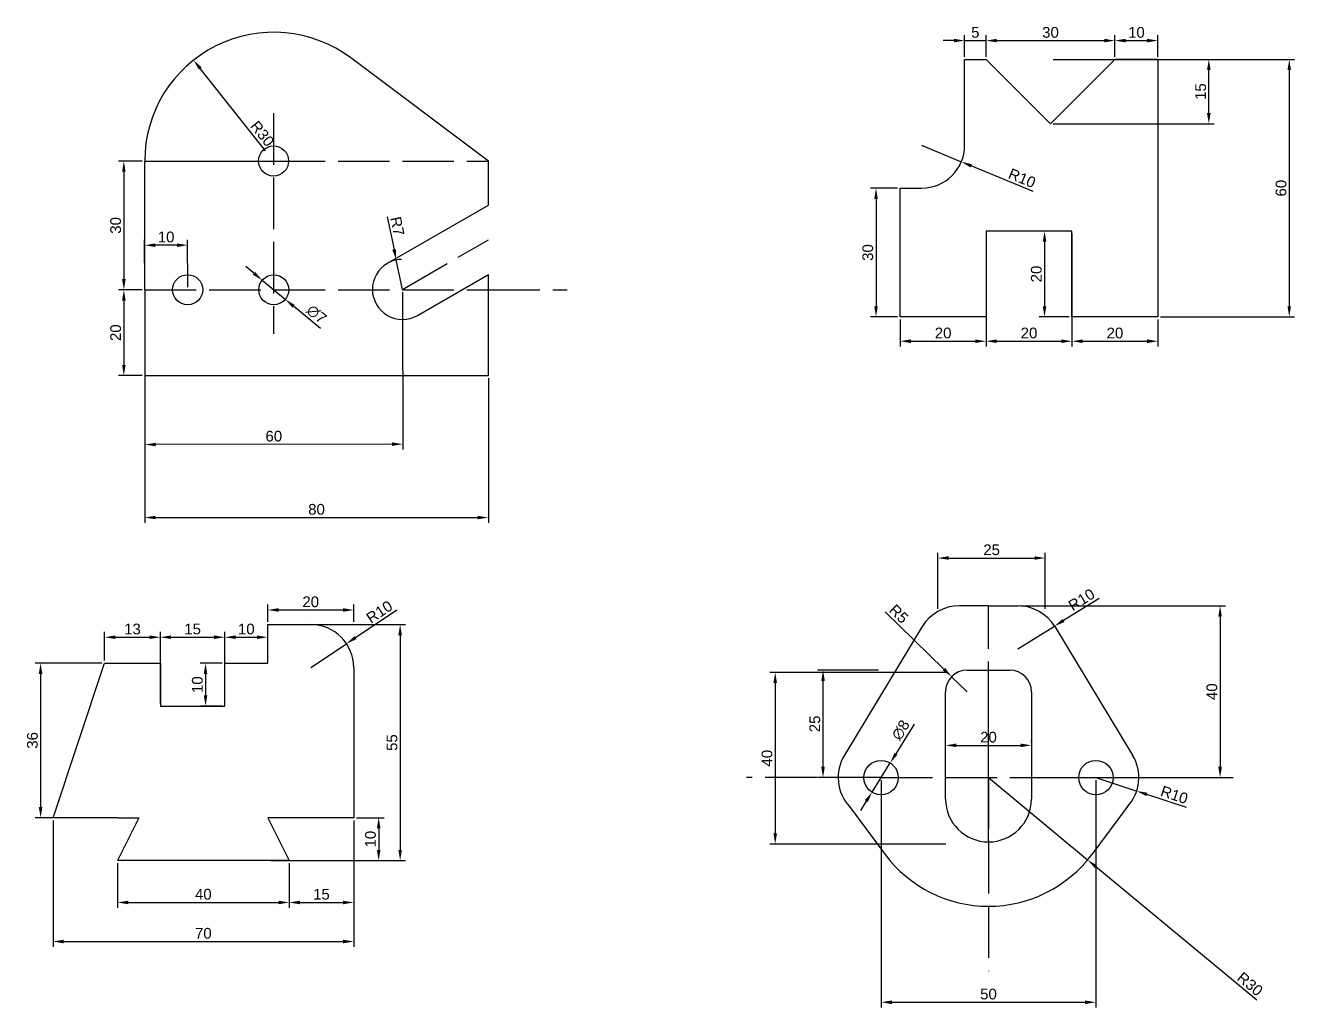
# Model space of a CAD drawing. Header units: millimetres. Extents: x 721 to 8170, y 1595 to 4606.
# Drawn here: x 3593.7 to 3889.2, y 2046.4 to 2275.2 of the extents above; entities that cross this region are included whole.
import ezdxf

# ---------------------------------------------------------------- set-up
doc = ezdxf.new("R2010")
doc.units = ezdxf.units.MM
doc.linetypes.add('ACAD_ISO02W100', pattern=[15, 12, -3])
doc.layers.get('0').update_dxf_attribs({"color": 255})
doc.layers.add('kesikli', color=50, linetype='ACAD_ISO02W100')
doc.styles.get("Standard").update_dxf_attribs({"font": 'arial.ttf'})
doc.dimstyles.new('ISO-25', dxfattribs={"dimtxt": 2.5, "dimasz": 2.5, "dimexe": 1.25, "dimexo": 0.625, "dimtad": 1, "dimtxsty": 'Standard', "dimcen": 2.5, "dimadec": 0, "dimazin": 0, "dimtfac": 1, "dimtmove": 0, "dimatfit": 3, "dimfxl": 1, "dimarcsym": 0})

# ---------------------------------------------------------------- blocks, each defined once
blk = doc.blocks.new('*D199')
at = {"color": 0, "lineweight": -2, "transparency": 16777216}
blk.add_line((3649.63, 2246), (3634.42, 2265.19), dxfattribs=at)
at = {"color": 0, "transparency": 16777216}
blk.add_solid([(3634.75, 2265.45), (3634.09, 2264.94), (3632.87, 2267.15)], dxfattribs=at)
at = {"layer": 'Defpoints', "color": 0, "transparency": 16777216}
for p in [(3632.87, 2267.15), (3651.5, 2243.64)]:
    blk.add_point(p, dxfattribs=at)
at = {"color": 0, "transparency": 16777216, "insert": (3648.88, 2250.01), "char_height": 2.5, "attachment_point": 5, "rotation": 308.3963}
blk.add_mtext('R30', dxfattribs=at)
blk = doc.blocks.new('*D200')
at = {"color": 0, "lineweight": -2, "transparency": 16777216}
for p, q in [((3620.88, 2243.64), (3615.39, 2243.64)), ((3616.64, 2241.14), (3616.64, 2216.14)), ((3620.88, 2213.64), (3615.39, 2213.64))]:
    blk.add_line(p, q, dxfattribs=at)
at = {"color": 0, "transparency": 16777216}
for points in [[(3616.23, 2241.14), (3617.06, 2241.14), (3616.64, 2243.64)], [(3616.23, 2216.14), (3617.06, 2216.14), (3616.64, 2213.64)]]:
    blk.add_solid(points, dxfattribs=at)
at = {"layer": 'Defpoints', "color": 0, "transparency": 16777216}
for p in [(3621.5, 2243.64), (3616.64, 2213.64), (3621.5, 2213.64)]:
    blk.add_point(p, dxfattribs=at)
at = {"color": 0, "transparency": 16777216, "insert": (3614.74, 2228.64), "char_height": 2.5, "attachment_point": 5, "rotation": 90}
blk.add_mtext('30', dxfattribs=at)
blk = doc.blocks.new('*D201')
at = {"color": 0, "lineweight": -2, "transparency": 16777216}
for p, q in [((3620.88, 2213.64), (3615.39, 2213.64)), ((3616.64, 2211.14), (3616.64, 2196.14)), ((3620.88, 2193.64), (3615.39, 2193.64))]:
    blk.add_line(p, q, dxfattribs=at)
at = {"color": 0, "transparency": 16777216}
for points in [[(3616.23, 2211.14), (3617.06, 2211.14), (3616.64, 2213.64)], [(3616.23, 2196.14), (3617.06, 2196.14), (3616.64, 2193.64)]]:
    blk.add_solid(points, dxfattribs=at)
at = {"layer": 'Defpoints', "color": 0, "transparency": 16777216}
for p in [(3621.5, 2213.64), (3616.64, 2193.64), (3621.5, 2193.64)]:
    blk.add_point(p, dxfattribs=at)
at = {"color": 0, "transparency": 16777216, "insert": (3614.74, 2203.64), "char_height": 2.5, "attachment_point": 5, "rotation": 90}
blk.add_mtext('20', dxfattribs=at)
blk = doc.blocks.new('*D202')
at = {"color": 0, "lineweight": -2, "transparency": 16777216}
for p, q in [((3621.5, 2193.02), (3621.5, 2159.33)), ((3701.5, 2193.02), (3701.5, 2159.33)), ((3624, 2160.58), (3699, 2160.58))]:
    blk.add_line(p, q, dxfattribs=at)
at = {"color": 0, "transparency": 16777216}
for points in [[(3624, 2161), (3624, 2160.17), (3621.5, 2160.58)], [(3699, 2161), (3699, 2160.17), (3701.5, 2160.58)]]:
    blk.add_solid(points, dxfattribs=at)
at = {"layer": 'Defpoints', "color": 0, "transparency": 16777216}
for p in [(3621.5, 2193.64), (3701.5, 2193.64), (3701.5, 2160.58)]:
    blk.add_point(p, dxfattribs=at)
at = {"color": 0, "transparency": 16777216, "insert": (3661.5, 2162.48), "char_height": 2.5, "attachment_point": 5}
blk.add_mtext('80', dxfattribs=at)
blk = doc.blocks.new('*D203')
at = {"color": 0, "lineweight": -2, "transparency": 16777216}
for p, q in [((3621.5, 2213.02), (3621.56, 2176.33)), ((3681.5, 2213.12), (3681.56, 2176.43)), ((3679.06, 2177.68), (3624.06, 2177.59))]:
    blk.add_line(p, q, dxfattribs=at)
at = {"color": 0, "transparency": 16777216}
for points in [[(3624.06, 2178), (3624.06, 2177.17), (3621.56, 2177.58)], [(3679.06, 2178.09), (3679.06, 2177.26), (3681.56, 2177.68)]]:
    blk.add_solid(points, dxfattribs=at)
at = {"layer": 'Defpoints', "color": 0, "transparency": 16777216}
for p in [(3621.5, 2213.64), (3681.5, 2213.74), (3621.56, 2177.58)]:
    blk.add_point(p, dxfattribs=at)
at = {"color": 0, "transparency": 16777216, "insert": (3651.56, 2179.53), "char_height": 2.5, "attachment_point": 5, "rotation": 0.0969}
blk.add_mtext('60', dxfattribs=at)
blk = doc.blocks.new('*D204')
at = {"color": 0, "lineweight": -2, "transparency": 16777216}
for p, q in [((3677.95, 2230.66), (3679.55, 2223.04)), ((3681.5, 2213.74), (3680.06, 2220.59))]:
    blk.add_line(p, q, dxfattribs=at)
blk.add_arc((3681.5, 2213.74), 7, 91.6309, 114.8843, dxfattribs=at)
at = {"color": 0, "transparency": 16777216}
blk.add_solid([(3679.96, 2223.13), (3679.14, 2222.95), (3680.06, 2220.59)], dxfattribs=at)
at = {"layer": 'Defpoints', "color": 0, "transparency": 16777216}
for p in [(3680.06, 2220.59), (3681.5, 2213.74)]:
    blk.add_point(p, dxfattribs=at)
at = {"color": 0, "transparency": 16777216, "insert": (3680.33, 2228.46), "char_height": 2.5, "attachment_point": 5, "rotation": 281.8623}
blk.add_mtext('R7', dxfattribs=at)
blk = doc.blocks.new('*D205')
at = {"color": 0, "lineweight": -2, "transparency": 16777216}
for p, q in [((3646.94, 2217.48), (3645.02, 2219.08)), ((3648.86, 2215.88), (3654.24, 2211.4)), ((3662.39, 2204.61), (3656.16, 2209.8))]:
    blk.add_line(p, q, dxfattribs=at)
at = {"color": 0, "transparency": 16777216}
for points in [[(3647.21, 2217.8), (3646.67, 2217.16), (3648.86, 2215.88)], [(3656.43, 2210.12), (3655.9, 2209.48), (3654.24, 2211.4)]]:
    blk.add_solid(points, dxfattribs=at)
at = {"layer": 'Defpoints', "color": 0, "transparency": 16777216}
for p in [(3648.86, 2215.88), (3654.24, 2211.4)]:
    blk.add_point(p, dxfattribs=at)
at = {"color": 0, "transparency": 16777216, "insert": (3661.5, 2207.92), "char_height": 2.5, "attachment_point": 5, "rotation": 320.2207}
blk.add_mtext('∅7', dxfattribs=at)
blk = doc.blocks.new('*D206')
at = {"color": 0, "lineweight": -2, "transparency": 16777216}
for p, q in [((3621.5, 2214.27), (3621.48, 2225.27)), ((3631.5, 2214.28), (3631.48, 2225.29)), ((3628.98, 2224.04), (3623.98, 2224.03))]:
    blk.add_line(p, q, dxfattribs=at)
at = {"color": 0, "transparency": 16777216}
for points in [[(3623.98, 2224.44), (3623.98, 2223.61), (3621.48, 2224.02)], [(3628.98, 2224.45), (3628.98, 2223.62), (3631.48, 2224.04)]]:
    blk.add_solid(points, dxfattribs=at)
at = {"layer": 'Defpoints', "color": 0, "transparency": 16777216}
for p in [(3621.48, 2224.02), (3621.5, 2213.64), (3631.5, 2213.66)]:
    blk.add_point(p, dxfattribs=at)
at = {"color": 0, "transparency": 16777216, "insert": (3626.48, 2225.93), "char_height": 2.5, "attachment_point": 5, "rotation": 0.0969}
blk.add_mtext('10', dxfattribs=at)
blk = doc.blocks.new('*D207')
at = {"color": 0, "lineweight": -2, "transparency": 16777216}
for p, q in [((3817.38, 2267.94), (3817.38, 2272.95)), ((3847.38, 2267.94), (3847.38, 2272.95)), ((3819.88, 2271.7), (3844.88, 2271.7))]:
    blk.add_line(p, q, dxfattribs=at)
at = {"color": 0, "transparency": 16777216}
for points in [[(3819.88, 2272.12), (3819.88, 2271.28), (3817.38, 2271.7)], [(3844.88, 2272.12), (3844.88, 2271.28), (3847.38, 2271.7)]]:
    blk.add_solid(points, dxfattribs=at)
at = {"layer": 'Defpoints', "color": 0, "transparency": 16777216}
for p in [(3847.38, 2271.7), (3817.38, 2267.32), (3847.38, 2267.32)]:
    blk.add_point(p, dxfattribs=at)
at = {"color": 0, "transparency": 16777216, "insert": (3832.38, 2273.6), "char_height": 2.5, "attachment_point": 5}
blk.add_mtext('30', dxfattribs=at)
blk = doc.blocks.new('*D208')
at = {"color": 0, "lineweight": -2, "transparency": 16777216}
for p, q in [((3812.38, 2267.94), (3812.38, 2272.95)), ((3817.38, 2267.94), (3817.38, 2272.95)), ((3809.88, 2271.7), (3807.38, 2271.7)), ((3812.38, 2271.7), (3817.38, 2271.7)), ((3819.88, 2271.7), (3822.38, 2271.7))]:
    blk.add_line(p, q, dxfattribs=at)
at = {"color": 0, "transparency": 16777216}
for points in [[(3809.88, 2272.12), (3809.88, 2271.28), (3812.38, 2271.7)], [(3819.88, 2272.12), (3819.88, 2271.28), (3817.38, 2271.7)]]:
    blk.add_solid(points, dxfattribs=at)
at = {"layer": 'Defpoints', "color": 0, "transparency": 16777216}
for p in [(3817.38, 2271.7), (3812.38, 2267.32), (3817.38, 2267.32)]:
    blk.add_point(p, dxfattribs=at)
at = {"color": 0, "transparency": 16777216, "insert": (3814.88, 2273.6), "char_height": 2.5, "attachment_point": 5}
blk.add_mtext('5', dxfattribs=at)
blk = doc.blocks.new('*D209')
at = {"color": 0, "lineweight": -2, "transparency": 16777216}
for p, q in [((3847.38, 2267.95), (3847.38, 2272.95)), ((3857.38, 2267.95), (3857.38, 2272.95)), ((3849.88, 2271.7), (3854.88, 2271.7))]:
    blk.add_line(p, q, dxfattribs=at)
at = {"color": 0, "transparency": 16777216}
for points in [[(3849.88, 2272.12), (3849.88, 2271.28), (3847.38, 2271.7)], [(3854.88, 2272.12), (3854.88, 2271.28), (3857.38, 2271.7)]]:
    blk.add_solid(points, dxfattribs=at)
at = {"layer": 'Defpoints', "color": 0, "transparency": 16777216}
for p in [(3857.38, 2271.7), (3847.38, 2267.32), (3857.38, 2267.32)]:
    blk.add_point(p, dxfattribs=at)
at = {"color": 0, "transparency": 16777216, "insert": (3852.38, 2273.6), "char_height": 2.5, "attachment_point": 5}
blk.add_mtext('10', dxfattribs=at)
blk = doc.blocks.new('*D210')
at = {"color": 0, "lineweight": -2, "transparency": 16777216}
for p, q in [((3802.38, 2247.32), (3811.61, 2243.48)), ((3828.36, 2236.51), (3813.92, 2242.51))]:
    blk.add_line(p, q, dxfattribs=at)
at = {"color": 0, "transparency": 16777216}
blk.add_solid([(3814.08, 2242.9), (3813.76, 2242.13), (3811.61, 2243.48)], dxfattribs=at)
at = {"layer": 'Defpoints', "color": 0, "transparency": 16777216}
for p in [(3802.38, 2247.32), (3811.61, 2243.48)]:
    blk.add_point(p, dxfattribs=at)
at = {"color": 0, "transparency": 16777216, "insert": (3825.76, 2239.65), "char_height": 2.5, "attachment_point": 5, "rotation": 337.4024}
blk.add_mtext('R10', dxfattribs=at)
blk = doc.blocks.new('*D211')
at = {"color": 0, "lineweight": -2, "transparency": 16777216}
for p, q in [((3796.76, 2237.32), (3790.51, 2237.32)), ((3791.76, 2234.82), (3791.76, 2209.82)), ((3796.76, 2207.32), (3790.51, 2207.32))]:
    blk.add_line(p, q, dxfattribs=at)
at = {"color": 0, "transparency": 16777216}
for points in [[(3791.34, 2234.82), (3792.17, 2234.82), (3791.76, 2237.32)], [(3791.34, 2209.82), (3792.17, 2209.82), (3791.76, 2207.32)]]:
    blk.add_solid(points, dxfattribs=at)
at = {"layer": 'Defpoints', "color": 0, "transparency": 16777216}
for p in [(3797.38, 2237.32), (3791.76, 2207.32), (3797.38, 2207.32)]:
    blk.add_point(p, dxfattribs=at)
at = {"color": 0, "transparency": 16777216, "insert": (3789.85, 2222.32), "char_height": 2.5, "attachment_point": 5, "rotation": 90}
blk.add_mtext('30', dxfattribs=at)
blk = doc.blocks.new('*D212')
at = {"color": 0, "lineweight": -2, "transparency": 16777216}
for p, q in [((3797.38, 2206.69), (3797.38, 2200.41)), ((3817.38, 2206.69), (3817.38, 2200.41)), ((3799.88, 2201.66), (3814.88, 2201.66))]:
    blk.add_line(p, q, dxfattribs=at)
at = {"color": 0, "transparency": 16777216}
for points in [[(3799.88, 2202.08), (3799.88, 2201.24), (3797.38, 2201.66)], [(3814.88, 2202.08), (3814.88, 2201.24), (3817.38, 2201.66)]]:
    blk.add_solid(points, dxfattribs=at)
at = {"layer": 'Defpoints', "color": 0, "transparency": 16777216}
for p in [(3797.38, 2207.32), (3817.38, 2207.32), (3817.38, 2201.66)]:
    blk.add_point(p, dxfattribs=at)
at = {"color": 0, "transparency": 16777216, "insert": (3807.38, 2203.56), "char_height": 2.5, "attachment_point": 5}
blk.add_mtext('20', dxfattribs=at)
blk = doc.blocks.new('*D213')
at = {"color": 0, "lineweight": -2, "transparency": 16777216}
for p, q in [((3817.38, 2226.69), (3817.38, 2200.41)), ((3837.38, 2226.69), (3837.38, 2200.41)), ((3819.88, 2201.66), (3834.88, 2201.66))]:
    blk.add_line(p, q, dxfattribs=at)
at = {"color": 0, "transparency": 16777216}
for points in [[(3819.88, 2202.08), (3819.88, 2201.24), (3817.38, 2201.66)], [(3834.88, 2202.08), (3834.88, 2201.24), (3837.38, 2201.66)]]:
    blk.add_solid(points, dxfattribs=at)
at = {"layer": 'Defpoints', "color": 0, "transparency": 16777216}
for p in [(3817.38, 2227.32), (3837.38, 2227.32), (3837.38, 2201.66)]:
    blk.add_point(p, dxfattribs=at)
at = {"color": 0, "transparency": 16777216, "insert": (3827.38, 2203.56), "char_height": 2.5, "attachment_point": 5}
blk.add_mtext('20', dxfattribs=at)
blk = doc.blocks.new('*D214')
at = {"color": 0, "lineweight": -2, "transparency": 16777216}
for p, q in [((3837.38, 2206.69), (3837.38, 2200.41)), ((3857.38, 2206.69), (3857.38, 2200.41)), ((3839.88, 2201.66), (3854.88, 2201.66))]:
    blk.add_line(p, q, dxfattribs=at)
at = {"color": 0, "transparency": 16777216}
for points in [[(3839.88, 2202.08), (3839.88, 2201.24), (3837.38, 2201.66)], [(3854.88, 2202.08), (3854.88, 2201.24), (3857.38, 2201.66)]]:
    blk.add_solid(points, dxfattribs=at)
at = {"layer": 'Defpoints', "color": 0, "transparency": 16777216}
for p in [(3837.38, 2207.32), (3857.38, 2207.32), (3857.38, 2201.66)]:
    blk.add_point(p, dxfattribs=at)
at = {"color": 0, "transparency": 16777216, "insert": (3847.38, 2203.56), "char_height": 2.5, "attachment_point": 5}
blk.add_mtext('20', dxfattribs=at)
blk = doc.blocks.new('*D215')
at = {"color": 0, "lineweight": -2, "transparency": 16777216}
for p, q in [((3836.76, 2227.32), (3829.74, 2227.32)), ((3830.99, 2224.82), (3830.99, 2209.82)), ((3836.76, 2207.32), (3829.74, 2207.32))]:
    blk.add_line(p, q, dxfattribs=at)
at = {"color": 0, "transparency": 16777216}
for points in [[(3830.58, 2224.82), (3831.41, 2224.82), (3830.99, 2227.32)], [(3830.58, 2209.82), (3831.41, 2209.82), (3830.99, 2207.32)]]:
    blk.add_solid(points, dxfattribs=at)
at = {"layer": 'Defpoints', "color": 0, "transparency": 16777216}
for p in [(3837.38, 2227.32), (3830.99, 2207.32), (3837.38, 2207.32)]:
    blk.add_point(p, dxfattribs=at)
at = {"color": 0, "transparency": 16777216, "insert": (3829.09, 2217.32), "char_height": 2.5, "attachment_point": 5, "rotation": 90}
blk.add_mtext('20', dxfattribs=at)
blk = doc.blocks.new('*D216')
at = {"color": 0, "lineweight": -2, "transparency": 16777216}
for p, q in [((3858.01, 2267.32), (3889.21, 2267.32)), ((3887.96, 2264.82), (3887.96, 2209.82)), ((3858.01, 2207.32), (3889.21, 2207.32))]:
    blk.add_line(p, q, dxfattribs=at)
at = {"color": 0, "transparency": 16777216}
for points in [[(3887.55, 2264.82), (3888.38, 2264.82), (3887.96, 2267.32)], [(3887.55, 2209.82), (3888.38, 2209.82), (3887.96, 2207.32)]]:
    blk.add_solid(points, dxfattribs=at)
at = {"layer": 'Defpoints', "color": 0, "transparency": 16777216}
for p in [(3857.38, 2267.32), (3857.38, 2207.32), (3887.96, 2207.32)]:
    blk.add_point(p, dxfattribs=at)
at = {"color": 0, "transparency": 16777216, "insert": (3886.06, 2237.32), "char_height": 2.5, "attachment_point": 5, "rotation": 90}
blk.add_mtext('60', dxfattribs=at)
blk = doc.blocks.new('*D217')
at = {"color": 0, "lineweight": -2, "transparency": 16777216}
for p, q in [((3833.01, 2267.32), (3870.49, 2267.32)), ((3869.24, 2254.82), (3869.24, 2264.82)), ((3833.01, 2252.32), (3870.49, 2252.32))]:
    blk.add_line(p, q, dxfattribs=at)
at = {"color": 0, "transparency": 16777216}
for points in [[(3868.82, 2264.82), (3869.66, 2264.82), (3869.24, 2267.32)], [(3868.82, 2254.82), (3869.66, 2254.82), (3869.24, 2252.32)]]:
    blk.add_solid(points, dxfattribs=at)
at = {"layer": 'Defpoints', "color": 0, "transparency": 16777216}
for p in [(3832.38, 2267.32), (3869.24, 2267.32), (3832.38, 2252.32)]:
    blk.add_point(p, dxfattribs=at)
at = {"color": 0, "transparency": 16777216, "insert": (3867.34, 2259.82), "char_height": 2.5, "attachment_point": 5, "rotation": 90}
blk.add_mtext('15', dxfattribs=at)
blk = doc.blocks.new('*D218')
at = {"color": 0, "lineweight": -2, "transparency": 16777216}
for p, q in [((3612.15, 2127.28), (3612.15, 2133.95)), ((3625.15, 2127.28), (3625.15, 2133.95)), ((3614.65, 2132.7), (3622.65, 2132.7))]:
    blk.add_line(p, q, dxfattribs=at)
at = {"color": 0, "transparency": 16777216}
for points in [[(3614.65, 2133.12), (3614.65, 2132.29), (3612.15, 2132.7)], [(3622.65, 2133.12), (3622.65, 2132.29), (3625.15, 2132.7)]]:
    blk.add_solid(points, dxfattribs=at)
at = {"layer": 'Defpoints', "color": 0, "transparency": 16777216}
for p in [(3625.15, 2132.7), (3612.15, 2126.66), (3625.15, 2126.66)]:
    blk.add_point(p, dxfattribs=at)
at = {"color": 0, "transparency": 16777216, "insert": (3618.65, 2134.6), "char_height": 2.5, "attachment_point": 5}
blk.add_mtext('13', dxfattribs=at)
blk = doc.blocks.new('*D219')
at = {"color": 0, "lineweight": -2, "transparency": 16777216}
for p, q in [((3625.15, 2117.28), (3625.15, 2133.95)), ((3640.15, 2117.28), (3640.15, 2133.95)), ((3627.65, 2132.7), (3637.65, 2132.7))]:
    blk.add_line(p, q, dxfattribs=at)
at = {"color": 0, "transparency": 16777216}
for points in [[(3627.65, 2133.12), (3627.65, 2132.29), (3625.15, 2132.7)], [(3637.65, 2133.12), (3637.65, 2132.29), (3640.15, 2132.7)]]:
    blk.add_solid(points, dxfattribs=at)
at = {"layer": 'Defpoints', "color": 0, "transparency": 16777216}
for p in [(3640.15, 2132.7), (3625.15, 2116.66), (3640.15, 2116.66)]:
    blk.add_point(p, dxfattribs=at)
at = {"color": 0, "transparency": 16777216, "insert": (3632.65, 2134.6), "char_height": 2.5, "attachment_point": 5}
blk.add_mtext('15', dxfattribs=at)
blk = doc.blocks.new('*D220')
at = {"color": 0, "lineweight": -2, "transparency": 16777216}
for p, q in [((3640.15, 2127.28), (3640.15, 2133.95)), ((3650.15, 2127.28), (3650.15, 2133.95)), ((3642.65, 2132.7), (3647.65, 2132.7))]:
    blk.add_line(p, q, dxfattribs=at)
at = {"color": 0, "transparency": 16777216}
for points in [[(3642.65, 2133.12), (3642.65, 2132.29), (3640.15, 2132.7)], [(3647.65, 2133.12), (3647.65, 2132.29), (3650.15, 2132.7)]]:
    blk.add_solid(points, dxfattribs=at)
at = {"layer": 'Defpoints', "color": 0, "transparency": 16777216}
for p in [(3650.15, 2132.7), (3640.15, 2126.66), (3650.15, 2126.66)]:
    blk.add_point(p, dxfattribs=at)
at = {"color": 0, "transparency": 16777216, "insert": (3645.15, 2134.6), "char_height": 2.5, "attachment_point": 5}
blk.add_mtext('10', dxfattribs=at)
blk = doc.blocks.new('*D221')
at = {"color": 0, "lineweight": -2, "transparency": 16777216}
for p, q in [((3650.15, 2136.28), (3650.15, 2140.3)), ((3670.15, 2136.28), (3670.15, 2140.3)), ((3652.65, 2139.05), (3667.65, 2139.05))]:
    blk.add_line(p, q, dxfattribs=at)
at = {"color": 0, "transparency": 16777216}
for points in [[(3652.65, 2139.46), (3652.65, 2138.63), (3650.15, 2139.05)], [(3667.65, 2139.46), (3667.65, 2138.63), (3670.15, 2139.05)]]:
    blk.add_solid(points, dxfattribs=at)
at = {"layer": 'Defpoints', "color": 0, "transparency": 16777216}
for p in [(3670.15, 2139.05), (3650.15, 2135.66), (3670.15, 2135.66)]:
    blk.add_point(p, dxfattribs=at)
at = {"color": 0, "transparency": 16777216, "insert": (3660.15, 2140.95), "char_height": 2.5, "attachment_point": 5}
blk.add_mtext('20', dxfattribs=at)
blk = doc.blocks.new('*D222')
at = {"color": 0, "lineweight": -2, "transparency": 16777216}
for p, q in [((3680.2, 2139.01), (3670.55, 2132.59)), ((3660.15, 2125.66), (3668.47, 2131.2))]:
    blk.add_line(p, q, dxfattribs=at)
at = {"color": 0, "transparency": 16777216}
blk.add_solid([(3670.32, 2132.93), (3670.79, 2132.24), (3668.47, 2131.2)], dxfattribs=at)
at = {"layer": 'Defpoints', "color": 0, "transparency": 16777216}
for p in [(3668.47, 2131.2), (3660.15, 2125.66)]:
    blk.add_point(p, dxfattribs=at)
at = {"color": 0, "transparency": 16777216, "insert": (3676.14, 2138.59), "char_height": 2.5, "attachment_point": 5, "rotation": 33.6714}
blk.add_mtext('R10', dxfattribs=at)
blk = doc.blocks.new('*D223')
at = {"color": 0, "lineweight": -2, "transparency": 16777216}
for p, q in [((3650.78, 2135.66), (3682.22, 2135.66)), ((3680.97, 2133.16), (3680.97, 2083.16)), ((3650.78, 2080.66), (3682.22, 2080.66))]:
    blk.add_line(p, q, dxfattribs=at)
at = {"color": 0, "transparency": 16777216}
for points in [[(3680.55, 2133.16), (3681.38, 2133.16), (3680.97, 2135.66)], [(3680.55, 2083.16), (3681.38, 2083.16), (3680.97, 2080.66)]]:
    blk.add_solid(points, dxfattribs=at)
at = {"layer": 'Defpoints', "color": 0, "transparency": 16777216}
for p in [(3650.15, 2135.66), (3650.15, 2080.66), (3680.97, 2080.66)]:
    blk.add_point(p, dxfattribs=at)
at = {"color": 0, "transparency": 16777216, "insert": (3679.07, 2108.16), "char_height": 2.5, "attachment_point": 5, "rotation": 90}
blk.add_mtext('55', dxfattribs=at)
blk = doc.blocks.new('*D224')
at = {"color": 0, "lineweight": -2, "transparency": 16777216}
for p, q in [((3670.78, 2090.66), (3677.22, 2090.66)), ((3675.97, 2088.16), (3675.97, 2083.16)), ((3670.78, 2080.66), (3677.22, 2080.66))]:
    blk.add_line(p, q, dxfattribs=at)
at = {"color": 0, "transparency": 16777216}
for points in [[(3675.55, 2088.16), (3676.38, 2088.16), (3675.97, 2090.66)], [(3675.55, 2083.16), (3676.38, 2083.16), (3675.97, 2080.66)]]:
    blk.add_solid(points, dxfattribs=at)
at = {"layer": 'Defpoints', "color": 0, "transparency": 16777216}
for p in [(3670.15, 2090.66), (3670.15, 2080.66), (3675.97, 2080.66)]:
    blk.add_point(p, dxfattribs=at)
at = {"color": 0, "transparency": 16777216, "insert": (3674.06, 2085.66), "char_height": 2.5, "attachment_point": 5, "rotation": 90}
blk.add_mtext('10', dxfattribs=at)
blk = doc.blocks.new('*D225')
at = {"color": 0, "lineweight": -2, "transparency": 16777216}
for p, q in [((3655.15, 2080.03), (3655.15, 2069.66)), ((3670.15, 2080.03), (3670.15, 2069.66)), ((3657.65, 2070.91), (3667.65, 2070.91))]:
    blk.add_line(p, q, dxfattribs=at)
at = {"color": 0, "transparency": 16777216}
for points in [[(3657.65, 2071.32), (3657.65, 2070.49), (3655.15, 2070.91)], [(3667.65, 2071.32), (3667.65, 2070.49), (3670.15, 2070.91)]]:
    blk.add_solid(points, dxfattribs=at)
at = {"layer": 'Defpoints', "color": 0, "transparency": 16777216}
for p in [(3655.15, 2080.66), (3670.15, 2080.66), (3670.15, 2070.91)]:
    blk.add_point(p, dxfattribs=at)
at = {"color": 0, "transparency": 16777216, "insert": (3662.65, 2072.81), "char_height": 2.5, "attachment_point": 5}
blk.add_mtext('15', dxfattribs=at)
blk = doc.blocks.new('*D226')
at = {"color": 0, "lineweight": -2, "transparency": 16777216}
for p, q in [((3615.15, 2080.03), (3615.15, 2069.66)), ((3655.15, 2080.03), (3655.15, 2069.66)), ((3617.65, 2070.91), (3652.65, 2070.91))]:
    blk.add_line(p, q, dxfattribs=at)
at = {"color": 0, "transparency": 16777216}
for points in [[(3617.65, 2071.32), (3617.65, 2070.49), (3615.15, 2070.91)], [(3652.65, 2071.32), (3652.65, 2070.49), (3655.15, 2070.91)]]:
    blk.add_solid(points, dxfattribs=at)
at = {"layer": 'Defpoints', "color": 0, "transparency": 16777216}
for p in [(3615.15, 2080.66), (3655.15, 2080.66), (3655.15, 2070.91)]:
    blk.add_point(p, dxfattribs=at)
at = {"color": 0, "transparency": 16777216, "insert": (3635.15, 2072.81), "char_height": 2.5, "attachment_point": 5}
blk.add_mtext('40', dxfattribs=at)
blk = doc.blocks.new('*D227')
at = {"color": 0, "lineweight": -2, "transparency": 16777216}
for p, q in [((3639.53, 2126.66), (3634.41, 2126.66)), ((3635.66, 2124.16), (3635.66, 2119.16)), ((3639.53, 2116.66), (3634.41, 2116.66))]:
    blk.add_line(p, q, dxfattribs=at)
at = {"color": 0, "transparency": 16777216}
for points in [[(3635.25, 2124.16), (3636.08, 2124.16), (3635.66, 2126.66)], [(3635.25, 2119.16), (3636.08, 2119.16), (3635.66, 2116.66)]]:
    blk.add_solid(points, dxfattribs=at)
at = {"layer": 'Defpoints', "color": 0, "transparency": 16777216}
for p in [(3640.15, 2126.66), (3635.66, 2116.66), (3640.15, 2116.66)]:
    blk.add_point(p, dxfattribs=at)
at = {"color": 0, "transparency": 16777216, "insert": (3633.76, 2121.66), "char_height": 2.5, "attachment_point": 5, "rotation": 90}
blk.add_mtext('10', dxfattribs=at)
blk = doc.blocks.new('*D228')
at = {"color": 0, "lineweight": -2, "transparency": 16777216}
for p, q in [((3611.53, 2126.66), (3596.01, 2126.66)), ((3597.26, 2124.16), (3597.26, 2093.16)), ((3611.53, 2090.66), (3596.01, 2090.66))]:
    blk.add_line(p, q, dxfattribs=at)
at = {"color": 0, "transparency": 16777216}
for points in [[(3596.84, 2124.16), (3597.68, 2124.16), (3597.26, 2126.66)], [(3596.84, 2093.16), (3597.68, 2093.16), (3597.26, 2090.66)]]:
    blk.add_solid(points, dxfattribs=at)
at = {"layer": 'Defpoints', "color": 0, "transparency": 16777216}
for p in [(3612.15, 2126.66), (3597.26, 2090.66), (3612.15, 2090.66)]:
    blk.add_point(p, dxfattribs=at)
at = {"color": 0, "transparency": 16777216, "insert": (3595.36, 2108.66), "char_height": 2.5, "attachment_point": 5, "rotation": 90}
blk.add_mtext('36', dxfattribs=at)
blk = doc.blocks.new('*D229')
at = {"color": 0, "lineweight": -2, "transparency": 16777216}
for p, q in [((3600.15, 2090.03), (3600.15, 2060.56)), ((3670.15, 2090.03), (3670.15, 2060.56)), ((3602.65, 2061.81), (3667.65, 2061.81))]:
    blk.add_line(p, q, dxfattribs=at)
at = {"color": 0, "transparency": 16777216}
for points in [[(3602.65, 2062.23), (3602.65, 2061.39), (3600.15, 2061.81)], [(3667.65, 2062.23), (3667.65, 2061.39), (3670.15, 2061.81)]]:
    blk.add_solid(points, dxfattribs=at)
at = {"layer": 'Defpoints', "color": 0, "transparency": 16777216}
for p in [(3600.15, 2090.66), (3670.15, 2090.66), (3670.15, 2061.81)]:
    blk.add_point(p, dxfattribs=at)
at = {"color": 0, "transparency": 16777216, "insert": (3635.15, 2063.71), "char_height": 2.5, "attachment_point": 5}
blk.add_mtext('70', dxfattribs=at)
blk = doc.blocks.new('*D230')
at = {"color": 0, "lineweight": -2, "transparency": 16777216}
for p, q in [((3843.68, 2141.72), (3835.42, 2136.6)), ((3824.8, 2130.01), (3833.3, 2135.28))]:
    blk.add_line(p, q, dxfattribs=at)
at = {"color": 0, "transparency": 16777216}
blk.add_solid([(3835.2, 2136.96), (3835.64, 2136.25), (3833.3, 2135.28)], dxfattribs=at)
at = {"layer": 'Defpoints', "color": 0, "transparency": 16777216}
for p in [(3833.3, 2135.28), (3824.8, 2130.01)]:
    blk.add_point(p, dxfattribs=at)
at = {"color": 0, "transparency": 16777216, "insert": (3839.61, 2141.44), "char_height": 2.5, "attachment_point": 5, "rotation": 31.8166}
blk.add_mtext('R10', dxfattribs=at)
blk = doc.blocks.new('*D231')
at = {"color": 0, "lineweight": -2, "transparency": 16777216}
for p, q in [((3825.43, 2140.01), (3873.11, 2140.01)), ((3871.86, 2137.51), (3871.86, 2102.51)), ((3825.43, 2100.01), (3873.11, 2100.01))]:
    blk.add_line(p, q, dxfattribs=at)
at = {"color": 0, "transparency": 16777216}
for points in [[(3871.44, 2137.51), (3872.27, 2137.51), (3871.86, 2140.01)], [(3871.44, 2102.51), (3872.27, 2102.51), (3871.86, 2100.01)]]:
    blk.add_solid(points, dxfattribs=at)
at = {"layer": 'Defpoints', "color": 0, "transparency": 16777216}
for p in [(3824.8, 2140.01), (3824.8, 2100.01), (3871.86, 2100.01)]:
    blk.add_point(p, dxfattribs=at)
at = {"color": 0, "transparency": 16777216, "insert": (3869.96, 2120.01), "char_height": 2.5, "attachment_point": 5, "rotation": 90}
blk.add_mtext('40', dxfattribs=at)
blk = doc.blocks.new('*D232')
at = {"color": 0, "lineweight": -2, "transparency": 16777216}
for p, q in [((3807.94, 2108.14), (3807.94, 2108.76)), ((3810.44, 2107.51), (3825.44, 2107.51)), ((3827.94, 2108.14), (3827.94, 2108.76))]:
    blk.add_line(p, q, dxfattribs=at)
at = {"color": 0, "transparency": 16777216}
for points in [[(3810.44, 2107.93), (3810.44, 2107.1), (3807.94, 2107.51)], [(3825.44, 2107.93), (3825.44, 2107.1), (3827.94, 2107.51)]]:
    blk.add_solid(points, dxfattribs=at)
at = {"layer": 'Defpoints', "color": 0, "transparency": 16777216}
for p in [(3807.94, 2107.51), (3827.94, 2107.51), (3827.94, 2107.51)]:
    blk.add_point(p, dxfattribs=at)
at = {"color": 0, "transparency": 16777216, "insert": (3817.94, 2109.41), "char_height": 2.5, "attachment_point": 5}
blk.add_mtext('20', dxfattribs=at)
blk = doc.blocks.new('*D233')
at = {"color": 0, "lineweight": -2, "transparency": 16777216}
for p, q in [((3793.85, 2138.62), (3807.57, 2125.25)), ((3812.94, 2120.01), (3809.36, 2123.5))]:
    blk.add_line(p, q, dxfattribs=at)
at = {"color": 0, "transparency": 16777216}
blk.add_solid([(3807.86, 2125.55), (3807.28, 2124.95), (3809.36, 2123.5)], dxfattribs=at)
at = {"layer": 'Defpoints', "color": 0, "transparency": 16777216}
for p in [(3809.36, 2123.5), (3812.94, 2120.01)]:
    blk.add_point(p, dxfattribs=at)
at = {"color": 0, "transparency": 16777216, "insert": (3797.07, 2138.13), "char_height": 2.5, "attachment_point": 5, "rotation": 315.7361}
blk.add_mtext('R5', dxfattribs=at)
blk = doc.blocks.new('*D234')
at = {"color": 0, "lineweight": -2, "transparency": 16777216}
for p, q in [((3800.67, 2112.42), (3796.38, 2105.53)), ((3790.83, 2096.62), (3795.06, 2103.41)), ((3789.5, 2094.5), (3788.18, 2092.37))]:
    blk.add_line(p, q, dxfattribs=at)
at = {"color": 0, "transparency": 16777216}
for points in [[(3796.03, 2105.75), (3796.73, 2105.31), (3795.06, 2103.41)], [(3789.15, 2094.72), (3789.86, 2094.28), (3790.83, 2096.62)]]:
    blk.add_solid(points, dxfattribs=at)
at = {"layer": 'Defpoints', "color": 0, "transparency": 16777216}
for p in [(3795.06, 2103.41), (3790.83, 2096.62)]:
    blk.add_point(p, dxfattribs=at)
at = {"color": 0, "transparency": 16777216, "insert": (3797.51, 2111.08), "char_height": 2.5, "attachment_point": 5, "rotation": 58.0691}
blk.add_mtext('∅8', dxfattribs=at)
blk = doc.blocks.new('*D235')
at = {"color": 0, "lineweight": -2, "transparency": 16777216}
for p, q in [((3792.32, 2125.01), (3778.17, 2125.01)), ((3779.42, 2102.51), (3779.42, 2122.51)), ((3792.32, 2100.01), (3778.17, 2100.01))]:
    blk.add_line(p, q, dxfattribs=at)
at = {"color": 0, "transparency": 16777216}
for points in [[(3779.01, 2122.51), (3779.84, 2122.51), (3779.42, 2125.01)], [(3779.01, 2102.51), (3779.84, 2102.51), (3779.42, 2100.01)]]:
    blk.add_solid(points, dxfattribs=at)
at = {"layer": 'Defpoints', "color": 0, "transparency": 16777216}
for p in [(3779.42, 2125.01), (3792.94, 2125.01), (3792.94, 2100.01)]:
    blk.add_point(p, dxfattribs=at)
at = {"color": 0, "transparency": 16777216, "insert": (3777.52, 2112.51), "char_height": 2.5, "attachment_point": 5, "rotation": 90}
blk.add_mtext('25', dxfattribs=at)
blk = doc.blocks.new('*D236')
at = {"color": 0, "lineweight": -2, "transparency": 16777216}
for p, q in [((3807.99, 2124.52), (3767.04, 2124.52)), ((3768.29, 2122.02), (3768.29, 2087.02)), ((3807.99, 2084.52), (3767.04, 2084.52))]:
    blk.add_line(p, q, dxfattribs=at)
at = {"color": 0, "transparency": 16777216}
for points in [[(3767.88, 2122.02), (3768.71, 2122.02), (3768.29, 2124.52)], [(3767.88, 2087.02), (3768.71, 2087.02), (3768.29, 2084.52)]]:
    blk.add_solid(points, dxfattribs=at)
at = {"layer": 'Defpoints', "color": 0, "transparency": 16777216}
for p in [(3808.61, 2124.52), (3768.29, 2084.52), (3808.61, 2084.52)]:
    blk.add_point(p, dxfattribs=at)
at = {"color": 0, "transparency": 16777216, "insert": (3766.39, 2104.52), "char_height": 2.5, "attachment_point": 5, "rotation": 90}
blk.add_mtext('40', dxfattribs=at)
blk = doc.blocks.new('*D237')
at = {"color": 0, "lineweight": -2, "transparency": 16777216}
for p, q in [((3792.94, 2099.39), (3792.94, 2046.41)), ((3842.94, 2099.39), (3842.94, 2046.41)), ((3795.44, 2047.66), (3840.44, 2047.66))]:
    blk.add_line(p, q, dxfattribs=at)
at = {"color": 0, "transparency": 16777216}
for points in [[(3795.44, 2048.08), (3795.44, 2047.24), (3792.94, 2047.66)], [(3840.44, 2048.08), (3840.44, 2047.24), (3842.94, 2047.66)]]:
    blk.add_solid(points, dxfattribs=at)
at = {"layer": 'Defpoints', "color": 0, "transparency": 16777216}
for p in [(3792.94, 2100.01), (3842.94, 2100.01), (3842.94, 2047.66)]:
    blk.add_point(p, dxfattribs=at)
at = {"color": 0, "transparency": 16777216, "insert": (3817.94, 2049.56), "char_height": 2.5, "attachment_point": 5}
blk.add_mtext('50', dxfattribs=at)
blk = doc.blocks.new('*D238')
at = {"color": 0, "lineweight": -2, "transparency": 16777216}
for p, q in [((3842.94, 2100.01), (3852.44, 2096.87)), ((3864.03, 2093.04), (3854.81, 2096.09))]:
    blk.add_line(p, q, dxfattribs=at)
at = {"color": 0, "transparency": 16777216}
blk.add_solid([(3854.94, 2096.48), (3854.68, 2095.69), (3852.44, 2096.87)], dxfattribs=at)
at = {"layer": 'Defpoints', "color": 0, "transparency": 16777216}
for p in [(3842.94, 2100.01), (3852.44, 2096.87)]:
    blk.add_point(p, dxfattribs=at)
at = {"color": 0, "transparency": 16777216, "insert": (3861.2, 2095.97), "char_height": 2.5, "attachment_point": 5, "rotation": 341.6975}
blk.add_mtext('R10', dxfattribs=at)
blk = doc.blocks.new('*D239')
at = {"color": 0, "lineweight": -2, "transparency": 16777216}
for p, q in [((3817.94, 2100.01), (3841.02, 2080.84)), ((3880.39, 2048.14), (3842.94, 2079.24))]:
    blk.add_line(p, q, dxfattribs=at)
at = {"color": 0, "transparency": 16777216}
blk.add_solid([(3843.21, 2079.57), (3842.67, 2078.92), (3841.02, 2080.84)], dxfattribs=at)
at = {"layer": 'Defpoints', "color": 0, "transparency": 16777216}
for p in [(3817.94, 2100.01), (3841.02, 2080.84)]:
    blk.add_point(p, dxfattribs=at)
at = {"color": 0, "transparency": 16777216, "insert": (3878.83, 2051.9), "char_height": 2.5, "attachment_point": 5, "rotation": 320.2824}
blk.add_mtext('R30', dxfattribs=at)
blk = doc.blocks.new('*D240')
at = {"color": 0, "lineweight": -2, "transparency": 16777216}
for p, q in [((3806.17, 2139.35), (3806.17, 2152.4)), ((3831.17, 2139.35), (3831.17, 2152.4)), ((3808.67, 2151.15), (3828.67, 2151.15))]:
    blk.add_line(p, q, dxfattribs=at)
at = {"color": 0, "transparency": 16777216}
for points in [[(3808.67, 2151.57), (3808.67, 2150.74), (3806.17, 2151.15)], [(3828.67, 2151.57), (3828.67, 2150.74), (3831.17, 2151.15)]]:
    blk.add_solid(points, dxfattribs=at)
at = {"layer": 'Defpoints', "color": 0, "transparency": 16777216}
for p in [(3831.17, 2151.15), (3806.17, 2138.72), (3831.17, 2138.72)]:
    blk.add_point(p, dxfattribs=at)
at = {"color": 0, "transparency": 16777216, "insert": (3818.67, 2153.06), "char_height": 2.5, "attachment_point": 5}
blk.add_mtext('25', dxfattribs=at)

msp = doc.modelspace()

# ---------------------------------------------------------------- linework, layer by layer
for p, q in [((3701.501, 2243.642), (3669.501, 2267.642)), ((3812.382, 2247.318), (3812.382, 2267.318)), ((3812.382, 2267.318), (3817.382, 2267.318)), ((3817.382, 2267.318), (3832.382, 2252.318)), ((3832.382, 2252.318), (3847.382, 2267.318)), ((3857.382, 2267.318), (3847.382, 2267.318)), ((3857.382, 2267.318), (3857.382, 2207.318)), ((3621.501, 2213.642), (3621.501, 2243.642)), ((3621.501, 2243.642), (3651.501, 2243.642)), ((3701.501, 2233.373), (3701.501, 2243.642)), ((3797.382, 2207.318), (3797.382, 2237.318)), ((3797.382, 2237.318), (3802.382, 2237.318)), ((3678.001, 2219.806), (3701.501, 2233.373)), ((3837.382, 2227.318), (3817.382, 2227.318)), ((3817.382, 2227.318), (3817.382, 2207.318)), ((3837.382, 2207.318), (3837.382, 2227.318)), ((3685.001, 2207.681), (3701.501, 2217.208)), ((3701.501, 2213.642), (3701.501, 2217.208)), ((3621.501, 2213.642), (3621.501, 2193.642)), ((3701.501, 2193.642), (3701.501, 2213.642)), ((3817.382, 2207.318), (3797.382, 2207.318)), ((3857.382, 2207.318), (3837.382, 2207.318)), ((3621.501, 2193.642), (3701.501, 2193.642)), ((3817.941, 2140.012), (3811.08, 2140.012)), ((3817.941, 2140.012), (3824.801, 2140.012)), ((3650.152, 2126.657), (3650.152, 2135.657)), ((3650.152, 2135.657), (3660.152, 2135.657)), ((3802.523, 2135.187), (3784.384, 2105.187)), ((3833.359, 2135.187), (3851.498, 2105.187)), ((3600.152, 2090.657), (3612.152, 2126.657)), ((3612.152, 2126.657), (3625.152, 2126.657)), ((3625.152, 2126.657), (3625.152, 2116.657)), ((3640.152, 2116.657), (3640.152, 2126.657)), ((3640.152, 2126.657), (3650.152, 2126.657)), ((3670.152, 2125.657), (3670.152, 2090.657)), ((3812.941, 2125.012), (3817.941, 2125.012)), ((3817.941, 2085.012), (3817.941, 2125.012)), ((3817.941, 2125.012), (3822.941, 2125.012)), ((3807.941, 2095.012), (3807.941, 2120.012)), ((3827.941, 2120.012), (3827.941, 2095.012)), ((3625.152, 2116.657), (3640.152, 2116.657)), ((3785.578, 2093.246), (3793.877, 2082.098)), ((3850.304, 2093.246), (3842.005, 2082.098)), ((3615.152, 2090.657), (3600.152, 2090.657)), ((3620.152, 2090.657), (3615.152, 2080.657)), ((3615.152, 2090.657), (3620.152, 2090.657)), ((3655.152, 2090.657), (3650.152, 2090.657)), ((3650.152, 2090.657), (3655.152, 2080.657)), ((3670.152, 2090.657), (3655.152, 2090.657)), ((3817.941, 2085.012), (3817.941, 2085.012)), ((3817.941, 2085.012), (3817.941, 2085.012)), ((3655.152, 2080.657), (3615.152, 2080.657))]:
    msp.add_line(p, q)
for centre, radius in [((3651.501, 2243.642), 3.5), ((3631.501, 2213.659), 3.5), ((3651.552, 2213.642), 3.5), ((3792.941, 2100.012), 4), ((3842.941, 2100.012), 4)]:
    msp.add_circle(centre, radius)
for centre, radius, start, end in [((3651.501, 2243.642), 30, 53.1301, 180), ((3802.382, 2247.318), 10, 270, 0), ((3681.501, 2213.743), 7, 120, 300), ((3811.08, 2130.012), 10, 90, 148.84087), ((3824.801, 2130.012), 10, 31.15913, 90), ((3660.152, 2125.657), 10, 0, 90), ((3812.941, 2120.012), 5, 90, 180), ((3822.941, 2120.012), 5, 0, 90), ((3792.941, 2100.012), 10, 148.84087, 222.58386), ((3842.941, 2100.012), 10, 317.41614, 31.15913), ((3817.941, 2095.012), 10, 180, 270), ((3817.941, 2095.012), 10, 270, 0), ((3817.941, 2100.012), 30, 216.66584, 323.33416)]:
    msp.add_arc(centre, radius, start, end)
at = {"layer": 'kesikli'}
for p, q in [((3651.501, 2254.791), (3651.501, 2203.386)), ((3621.501, 2243.642), (3701.501, 2243.642)), ((3681.501, 2213.743), (3701.501, 2225.291)), ((3621.501, 2213.642), (3701.501, 2213.642)), ((3701.501, 2213.642), (3719.837, 2213.642)), ((3817.941, 2100.012), (3817.941, 2140.012)), ((3792.941, 2100.012), (3761.613, 2100.012)), ((3792.941, 2100.012), (3842.941, 2100.012)), ((3817.941, 2100.012), (3817.941, 2085.012)), ((3842.941, 2100.012), (3874.875, 2100.012)), ((3817.941, 2085.012), (3817.941, 2054.916))]:
    msp.add_line(p, q, dxfattribs=at)

# ---------------------------------------------------------------- dimensions: what is measured, and where the dimension line sits
for base, p1, p2, picture, middle in [((3817.382, 2271.701), (3812.382, 2267.318), (3817.382, 2267.318), '*D208', (3814.882, 2273.597)), ((3847.382, 2271.701), (3817.382, 2267.318), (3847.382, 2267.318), '*D207', (3832.382, 2273.604)), ((3857.382, 2271.701), (3847.382, 2267.32), (3857.382, 2267.32), '*D209', (3852.382, 2273.603)), ((3837.382, 2201.661), (3817.382, 2227.318), (3837.382, 2227.318), '*D213', (3827.382, 2203.562)), ((3817.382, 2201.661), (3797.382, 2207.318), (3817.382, 2207.318), '*D212', (3807.382, 2203.562)), ((3857.382, 2201.661), (3837.382, 2207.318), (3857.382, 2207.318), '*D214', (3847.382, 2203.562)), ((3701.501, 2160.582), (3621.501, 2193.642), (3701.501, 2193.642), '*D202', (3661.501, 2162.484)), ((3831.168, 2151.155), (3806.168, 2138.723), (3831.168, 2138.723), '*D240', (3818.668, 2153.056)), ((3670.152, 2139.047), (3650.152, 2135.657), (3670.152, 2135.657), '*D221', (3660.152, 2140.948)), ((3625.152, 2132.702), (3612.152, 2126.657), (3625.152, 2126.657), '*D218', (3618.652, 2134.604)), ((3640.152, 2132.702), (3625.152, 2116.657), (3640.152, 2116.657), '*D219', (3632.652, 2134.603)), ((3650.152, 2132.702), (3640.152, 2126.657), (3650.152, 2126.657), '*D220', (3645.152, 2134.603)), ((3827.941, 2107.512), (3807.941, 2107.512), (3827.941, 2107.512), '*D232', (3817.941, 2109.414)), ((3842.941, 2047.658), (3792.941, 2100.012), (3842.941, 2100.012), '*D237', (3817.941, 2049.56)), ((3670.152, 2061.809), (3600.152, 2090.657), (3670.152, 2090.657), '*D229', (3635.152, 2063.71)), ((3655.152, 2070.906), (3615.152, 2080.657), (3655.152, 2080.657), '*D226', (3635.152, 2072.808)), ((3670.152, 2070.906), (3655.152, 2080.657), (3670.152, 2080.657), '*D225', (3662.652, 2072.808))]:
    dim = msp.add_linear_dim(base=base, p1=p1, p2=p2, dimstyle='ISO-25')
    dim.commit()
    dim.dimension.update_dxf_attribs({"geometry": picture, "text_midpoint": middle})
for center, mpoint, picture, middle in [((3651.501, 2243.642), (3632.868, 2267.154), '*D199', (3647.39, 2248.829)), ((3802.382, 2247.318), (3811.614, 2243.475), '*D210', (3825.031, 2237.891)), ((3660.152, 2125.657), (3668.474, 2131.201), '*D222', (3677.195, 2137.011)), ((3812.941, 2120.012), (3809.36, 2123.502), '*D233', (3795.744, 2136.773)), ((3817.941, 2100.012), (3841.017, 2080.842), '*D239', (3877.613, 2050.441))]:
    dim = msp.add_radius_dim(center=center, mpoint=mpoint, dimstyle='ISO-25')
    dim.commit()
    dim.dimension.update_dxf_attribs({"geometry": picture, "text_midpoint": middle, "dimtype": 164})
for base, p1, p2, picture, middle in [((3869.241, 2267.318), (3832.382, 2252.318), (3832.382, 2267.318), '*D217', (3867.34, 2259.818)), ((3887.962, 2207.318), (3857.382, 2267.318), (3857.382, 2207.318), '*D216', (3886.061, 2237.318)), ((3616.644, 2213.642), (3621.501, 2243.642), (3621.501, 2213.642), '*D200', (3614.741, 2228.642)), ((3791.757, 2207.318), (3797.382, 2237.318), (3797.382, 2207.318), '*D211', (3789.854, 2222.318)), ((3830.995, 2207.318), (3837.382, 2227.318), (3837.382, 2207.318), '*D215', (3829.094, 2217.318)), ((3616.645, 2193.642), (3621.501, 2213.642), (3621.501, 2193.642), '*D201', (3614.743, 2203.642)), ((3871.857, 2100.012), (3824.801, 2140.012), (3824.801, 2100.012), '*D231', (3869.956, 2120.012)), ((3597.261, 2090.657), (3612.152, 2126.657), (3612.152, 2090.657), '*D228', (3595.359, 2108.657)), ((3635.665, 2116.657), (3640.152, 2126.657), (3640.152, 2116.657), '*D227', (3633.764, 2121.657)), ((3779.423, 2125.012), (3792.941, 2100.012), (3792.941, 2125.012), '*D235', (3777.521, 2112.512)), ((3768.294, 2084.524), (3808.61, 2124.524), (3808.61, 2084.524), '*D236', (3766.393, 2104.524)), ((3675.965, 2080.657), (3670.152, 2090.657), (3670.152, 2080.657), '*D224', (3674.064, 2085.657))]:
    dim = msp.add_linear_dim(base=base, p1=p1, p2=p2, angle=90, dimstyle='ISO-25')
    dim.commit()
    dim.dimension.update_dxf_attribs({"geometry": picture, "text_midpoint": middle})
for center, mpoint, picture, middle in [((3681.501, 2213.743), (3680.062, 2220.594), '*D204', (3680.327, 2228.457)), ((3824.801, 2130.012), (3833.299, 2135.284), '*D230', (3839.611, 2141.438)), ((3842.941, 2100.012), (3852.435, 2096.872), '*D238', (3861.204, 2095.974))]:
    dim = msp.add_radius_dim(center=center, mpoint=mpoint, dimstyle='ISO-25')
    dim.commit()
    dim.dimension.update_dxf_attribs({"geometry": picture, "text_midpoint": middle})
for p1, p2, distance, picture, middle in [((3631.501, 2213.659), (3621.501, 2213.642), -10.381, '*D206', (3626.48, 2225.933)), ((3681.501, 2213.743), (3621.501, 2213.642), 36.061, '*D203', (3651.559, 2179.533)), ((3650.152, 2135.657), (3650.152, 2080.657), 30.816, '*D223', (3679.071, 2108.157))]:
    dim = msp.add_aligned_dim(p1=p1, p2=p2, distance=distance, dimstyle='ISO-25')
    dim.commit()
    dim.dimension.update_dxf_attribs({"geometry": picture, "text_midpoint": middle})
for p1, p2, picture, middle in [((3648.862, 2215.881), (3654.242, 2211.403), '*D205', (3660.24, 2206.409)), ((3790.825, 2096.618), (3795.056, 2103.407), '*D234', (3799.186, 2110.033))]:
    dim = msp.add_diameter_dim_2p(p1=p1, p2=p2, dimstyle='ISO-25')
    dim.commit()
    dim.dimension.update_dxf_attribs({"geometry": picture, "text_midpoint": middle, "dimtype": 163})

doc.saveas('drawing.dxf')
